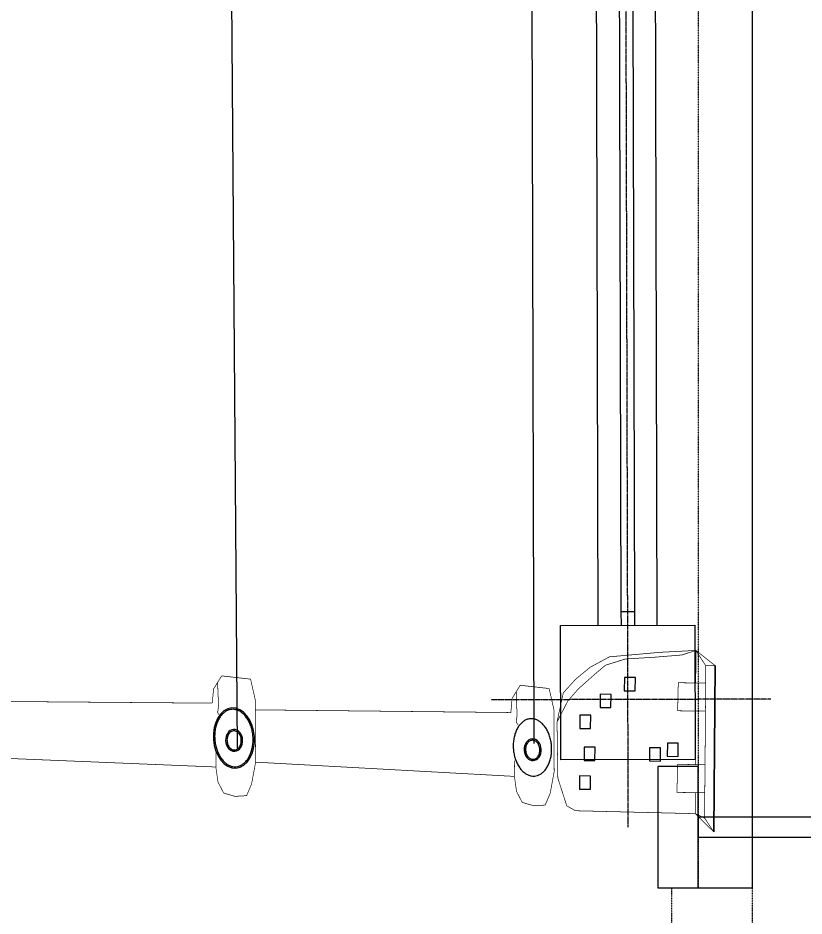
# Model space of a CAD drawing. Header units: millimetres. Extents: x -124346 to 101329, y -150859 to 114847.
# Drawn here: x -89075 to -86149, y -120125 to -116786 of the extents above; entities that cross this region are included whole.
import ezdxf

# ---------------------------------------------------------------- set-up
doc = ezdxf.new("R2010")
doc.units = ezdxf.units.MM
doc.linetypes.add('DASH', pattern=[0.35, 0.25, -0.1])
doc.linetypes.add('DOTE', pattern=[2.4200000000000004, 2, -0.2, 0.02, -0.2])
for name, color, linetype in [('-2', 2, 'Continuous'), ('-4', 4, 'Continuous'), ('la', 33, 'Continuous'), ('噢噢噢噢1', 1, 'Continuous'), ('电子围栏', 7, 'Continuous'), ('电子围栏HTL', 5, 'Continuous'), ('车辆管理门禁', 7, 'Continuous')]:
    doc.layers.add(name, color=color, linetype=linetype)

# ---------------------------------------------------------------- blocks, each defined once
blk = doc.blocks.new('终端')
at = {"layer": '电子围栏HTL', "color": 1, "const_width": 1.95, "elevation": 1.20516533591816e-09}
for points in [[(-785.8235855102539, 1364.01210308075), (-757.7365417480469, 2044.464198112488)], [(-597.8134078979492, 2045.029299736023), (-603.161247253418, 1374.129809379578)], [(-812.6882247924805, 509.3291254043579), (-771.9420623779297, 1250.168967247009)], [(-622.3442840576172, 1250.821184158325), (-630.0258941650391, 519.4468307495117)]]:
    blk.add_lwpolyline(points, dxfattribs=at)
at = {"layer": '电子围栏HTL', "color": 4, "const_width": 1.95, "elevation": 1.20516533591816e-09}
for points in [[(-603.161247253418, 1374.129809379578), (-562.9894332885742, 1370.7055311203), (-525.1508636474609, 1347.377833366394), (-534.5287933349609, 1264.584273338318), (-596.2953796386719, 1250.601407051086), (-648.393196105957, 1251.040962219238), (-771.9420623779297, 1250.168967247009), (-834.6178588867188, 1261.682234764099), (-867.8876571655273, 1275.948771476746), (-869.7602462768555, 1309.315155982971), (-860.3334808349609, 1341.510462760925), (-828.9589691162109, 1357.921092987061), (-785.8235855102539, 1364.01210308075), (-741.1565780639648, 1363.635242462158)], [(-544.0701446533203, 1359.041682243347), (-611.6314697265625, 1356.291543006897), (-630.1859970092773, 1358.926553726196), (-638.3701019287109, 1353.68904209137)], [(-630.0258941650391, 519.4468307495117), (-589.8540725708008, 516.0225534439087), (-552.015510559082, 492.6948556900024), (-561.393440246582, 409.901294708252), (-623.160026550293, 395.9184293746948), (-675.2578430175781, 396.3579845428467), (-798.8067016601562, 395.4859895706177), (-861.4825134277344, 406.9992561340332), (-894.7522964477539, 421.265793800354), (-896.6248931884766, 454.6321783065796), (-887.198127746582, 486.8274850845337), (-855.8236083984375, 503.2381153106689), (-812.6882247924805, 509.3291254043579), (-768.0212173461914, 508.9522647857666)], [(-570.9347839355469, 504.3587045669556), (-638.4961166381836, 501.6085653305054), (-657.0506362915039, 504.2435750961304), (-665.234748840332, 499.006064414978)]]:
    blk.add_lwpolyline(points, dxfattribs=at)
at = {"layer": '电子围栏HTL', "color": 254, "const_width": 1.95, "elevation": 1.20516533591816e-09}
for points in [[(-452.3738174438477, -10.24578762054443), (-495.8704147338867, -65.36306095123291), (-971.5313491821289, -61.34985160827637), (-919.2843933105469, -8.40452766418457), (-910.9445037841797, 334.502779006958), (-896.9969711303711, 359.3559827804565), (-857.0126495361328, 372.2946319580078), (-817.7664031982422, 384.9944448471069), (-657.0182952880859, 387.3252115249634), (-573.4811172485352, 369.410816192627), (-533.423583984375, 332.6867971420288), (-500.2907943725586, 292.0875253677368), (-470.6777877807617, 237.3467397689819), (-457.7098236083984, 92.0173921585083), (-452.3738174438477, -10.24578762054443)], [(-657.0182952880859, 387.3252115249634), (-596.6452407836914, 356.1872987747192), (-562.1645355224609, 326.1594705581665), (-521.1764678955078, 279.9794149398804), (-494.6118392944336, 248.4902324676514), (-476.8735427856445, 191.714804649353), (-471.8269195556641, 109.0171699523926), (-465.3226013183594, 29.46802806854248), (-452.3738174438477, -10.24578762054443)], [(-778.4061126708984, 42.28132438659668), (-779.0690155029297, -36.28840732574463), (-859.2641677856445, -35.61179065704346), (-858.592658996582, 43.97830867767334), (-778.4061126708984, 42.28132438659668)], [(-544.8797836303711, 40.31103324890137), (-545.5426788330078, -38.25869846343994), (-625.7378311157227, -37.58208179473877), (-625.0663223266602, 42.00801849365234), (-544.8797836303711, 40.31103324890137)], [(-931.7759094238281, -35.00000095367432), (-919.2843933105469, -8.40452766418457)], [(-859.03662109375, -8.642114639282227), (-919.2843933105469, -8.40452766418457)], [(-625.5014343261719, -9.56305980682373), (-778.8384323120117, -8.958375930786133)], [(-452.3738174438477, -10.24578762054443), (-545.3032379150391, -9.879321098327637)], [(-452.3738174438477, -10.24578762054443), (-495.6389770507812, -37.9321346282959)], [(-495.8704147338867, -65.36306095123291), (-495.6389770507812, -37.9321346282959), (-545.5426788330078, -38.25869846343994), (-779.0690155029297, -36.28840732574463), (-931.7759094238281, -35.00000095367432), (-971.5313491821289, -61.34985160827637)]]:
    blk.add_lwpolyline(points, dxfattribs=at)
at = {"layer": '电子围栏HTL', "color": 254, "elevation": 1.20516533591816e-09}
for points in [[(-811.3542022705078, 322.6646947860718), (-849.2442626953125, 322.9843778610229), (-849.5080337524414, 291.7208709716797), (-811.6179809570312, 291.4011869430542)], [(-729.0886154174805, 309.6289472579956), (-766.9786758422852, 309.9486303329468), (-767.2424392700195, 278.6851243972778), (-729.3523941040039, 278.365439414978)], [(-637.5474472045898, 322.0210294723511), (-675.4375076293945, 322.3407125473022), (-675.7012710571289, 291.0772066116333), (-637.8112258911133, 290.7575225830078)], [(-577.9034729003906, 263.9231233596802), (-615.7935180664062, 264.2428064346313), (-616.0572967529297, 232.9792995452881), (-578.1672439575195, 232.6596174240112)], [(-529.8885269165039, 194.4043378829956), (-567.7785797119141, 194.7240209579468), (-568.0423583984375, 163.4605140686035), (-530.1522979736328, 163.1408309936523)], [(-730.6358337402344, 122.257682800293), (-768.5258941650391, 122.5773658752441), (-768.7896575927734, 91.31385898590088), (-730.8996124267578, 90.9941759109497)], [(-717.2026596069336, 71.38504886627197), (-755.0927124023438, 71.70473194122314), (-755.3564910888672, 40.4412260055542), (-717.4664306640625, 40.12154293060303)], [(-495.8704147338867, -65.36306095123291), (-971.5313491821289, -61.34985160827637), (-971.5313491821289, -61.34985160827637), (-495.8704147338867, -65.36306095123291)]]:
    blk.add_lwpolyline(points, close=True, dxfattribs=at)
at = {"layer": '电子围栏HTL', "color": 4, "extrusion": (0, 0, -1)}
for centre, major_axis, ratio, start_param, end_param in [((-702.9009170532227, 1312.391822814941, 1.20516533591816e-09), (85.90043795858273, 6.03373248241506), 0.68212860021681, -1.055080378620232e-08, 6.283185296628782), ((-709.657844543457, 1311.596187591553, 1.20516533591816e-09), (31.06417180055589, 1.593471006210388), 0.7841550465190323, 3.608577106017918e-07, 6.283185668037297), ((-729.7655639648438, 457.7088441848755, 1.20516533591816e-09), (85.90043789462933, 6.033733392900515), 0.6821286020582786, 4.987777746379152e-09, 6.283185312167364), ((-736.5224914550781, 456.9132099151611, 1.20516533591816e-09), (31.06417284283216, 1.593450687272231), 0.7841550469877401, -4.732829284037621e-07, 6.283184833896658)]:
    blk.add_ellipse(centre, major_axis=major_axis, ratio=ratio, start_param=start_param, end_param=end_param, dxfattribs=at)
at = {"layer": '电子围栏HTL', "color": 4}
for points, knots in [([(-620.8908996582031, 1318.15228843689, 1.20516533591816e-09), (-620.7318344116211, 1315.88779258728, 1.20516533591816e-09), (-620.7859497070312, 1313.608234405518, 1.20516533591816e-09), (-621.4042358398438, 1308.347682952881, 1.20516533591816e-09), (-622.1192321777344, 1305.364122390747, 1.20516533591816e-09), (-624.2793350219727, 1299.452377319336, 1.20516533591816e-09), (-625.7249145507812, 1296.524375915527, 1.20516533591816e-09), (-629.3282318115234, 1290.806992530823, 1.20516533591816e-09), (-631.4860687255859, 1288.01801776886, 1.20516533591816e-09), (-636.467155456543, 1282.669045448303, 1.20516533591816e-09), (-639.2902679443359, 1280.109342575073, 1.20516533591816e-09), (-645.5274505615234, 1275.304861068726, 1.20516533591816e-09), (-648.9413223266602, 1273.060235023499, 1.20516533591816e-09), (-656.2630844116211, 1268.960770606995, 1.20516533591816e-09), (-660.1708221435547, 1267.106002807617, 1.20516533591816e-09), (-668.3665161132812, 1263.846926689148, 1.20516533591816e-09), (-672.6543273925781, 1262.44265460968, 1.20516533591816e-09), (-681.4842834472656, 1260.129572868347, 1.20516533591816e-09), (-686.0262985229492, 1259.220785140991, 1.20516533591816e-09), (-695.2310333251953, 1257.927183151245, 1.20516533591816e-09), (-699.8936157226562, 1257.54238319397, 1.20516533591816e-09), (-709.2022094726562, 1257.308257102966, 1.20516533591816e-09), (-713.8480758666992, 1257.458936691284, 1.20516533591816e-09), (-722.9863204956055, 1258.289956092834, 1.20516533591816e-09), (-727.4785614013672, 1258.970293998718, 1.20516533591816e-09), (-736.177131652832, 1260.837401390076, 1.20516533591816e-09), (-740.38330078125, 1262.024157524109, 1.20516533591816e-09), (-748.3861389160156, 1264.86362361908, 1.20516533591816e-09), (-752.1826324462891, 1266.516295433044, 1.20516533591816e-09), (-759.2561187744141, 1270.230528831482, 1.20516533591816e-09), (-762.5329055786133, 1272.291987419128, 1.20516533591816e-09), (-768.4762725830078, 1276.752055168152, 1.20516533591816e-09), (-771.1426467895508, 1279.15042591095, 1.20516533591816e-09), (-775.7997512817383, 1284.202706336975, 1.20516533591816e-09), (-777.7904586791992, 1286.856216430664, 1.20516533591816e-09), (-781.0599517822266, 1292.336915969849, 1.20516533591816e-09), (-782.3391036987305, 1295.163777351379, 1.20516533591816e-09), (-784.1737670898438, 1300.921342849731, 1.20516533591816e-09), (-784.7298278808594, 1303.852271080017, 1.20516533591816e-09), (-785.1159896850586, 1309.763446807861, 1.20516533591816e-09), (-784.9461135864258, 1312.744353294373, 1.20516533591816e-09), (-783.8761901855469, 1318.701505661011, 1.20516533591816e-09), (-782.9756240844727, 1321.678023338318, 1.20516533591816e-09), (-780.4465179443359, 1327.555985450745, 1.20516533591816e-09), (-778.8175811767578, 1330.457139015198, 1.20516533591816e-09), (-774.8566131591797, 1336.098073005676, 1.20516533591816e-09), (-772.5245361328125, 1338.837454795837, 1.20516533591816e-09), (-767.2114105224609, 1344.064691543579, 1.20516533591816e-09), (-764.2305145263672, 1346.552291870117, 1.20516533591816e-09), (-757.7004699707031, 1351.19237613678, 1.20516533591816e-09), (-754.1514892578125, 1353.344735145569, 1.20516533591816e-09), (-746.5869522094727, 1357.242869377136, 1.20516533591816e-09), (-742.5715560913086, 1358.988583564758, 1.20516533591816e-09), (-734.1914825439453, 1362.016627311707, 1.20516533591816e-09), (-729.8269577026367, 1363.298922538757, 1.20516533591816e-09), (-720.8768539428711, 1365.359239578247, 1.20516533591816e-09), (-716.2914123535156, 1366.137241363525, 1.20516533591816e-09), (-707.0344543457031, 1367.164731025696, 1.20516533591816e-09), (-702.3630599975586, 1367.414206504822, 1.20516533591816e-09), (-693.0717544555664, 1367.377512931824, 1.20516533591816e-09), (-688.4519805908203, 1367.091338157654, 1.20516533591816e-09), (-679.4000854492188, 1365.993572235107, 1.20516533591816e-09), (-674.9680862426758, 1365.181983947754, 1.20516533591816e-09), (-666.4223785400391, 1363.061017990112, 1.20516533591816e-09), (-662.3087921142578, 1361.751656532288, 1.20516533591816e-09), (-654.5205307006836, 1358.679923057556, 1.20516533591816e-09), (-650.8460159301758, 1356.917598724365, 1.20516533591816e-09), (-644.0415573120117, 1353.000978469849, 1.20516533591816e-09), (-640.9117965698242, 1350.84681224823, 1.20516533591816e-09), (-635.2817306518555, 1346.221371650696, 1.20516533591816e-09), (-632.7815780639648, 1343.750377655029, 1.20516533591816e-09), (-628.4688949584961, 1338.574069023132, 1.20516533591816e-09), (-626.6563110351562, 1335.86917591095, 1.20516533591816e-09), (-623.7478866577148, 1330.304958343506, 1.20516533591816e-09), (-622.6515884399414, 1327.445864677429, 1.20516533591816e-09), (-621.3841018676758, 1322.432591438293, 1.20516533591816e-09), (-621.0416946411133, 1320.299134254456, 1.20516533591816e-09), (-620.8908996582031, 1318.15228843689, 1.20516533591816e-09)], [0, 0, 0, 0, 0.1284411886256824, 0.1284411886256824, 0.2960238533893789, 0.2960238533893789, 0.4636065181530754, 0.4636065181530754, 0.631189182916772, 0.631189182916772, 0.7987718476804685, 0.7987718476804685, 0.966354512444165, 0.966354512444165, 1.133937177207861, 1.133937177207861, 1.301519841971558, 1.301519841971558, 1.469102506735254, 1.469102506735254, 1.636685171498951, 1.636685171498951, 1.804267836262647, 1.804267836262647, 1.971850501026344, 1.971850501026344, 2.13943316579004, 2.13943316579004, 2.307015830553737, 2.307015830553737, 2.474598495317433, 2.474598495317433, 2.64218116008113, 2.64218116008113, 2.809763824844826, 2.809763824844826, 2.977346489608522, 2.977346489608522, 3.144929154372219, 3.144929154372219, 3.312511819135915, 3.312511819135915, 3.480094483899612, 3.480094483899612, 3.647677148663308, 3.647677148663308, 3.815259813427005, 3.815259813427005, 3.982842478190701, 3.982842478190701, 4.150425142954398, 4.150425142954398, 4.318007807718095, 4.318007807718095, 4.485590472481792, 4.485590472481792, 4.653173137245489, 4.653173137245489, 4.820755802009185, 4.820755802009185, 4.988338466772882, 4.988338466772882, 5.155921131536579, 5.155921131536579, 5.323503796300276, 5.323503796300276, 5.491086461063973, 5.491086461063973, 5.65866912582767, 5.65866912582767, 5.826251790591367, 5.826251790591367, 5.993834455355064, 5.993834455355064, 6.16141712011876, 6.16141712011876, 6.283185307179586, 6.283185307179586, 6.283185307179586, 6.283185307179586]), ([(-682.4885559082031, 1312.989858627319, 1.20516533591816e-09), (-682.4312057495117, 1311.871793746948, 1.20516533591816e-09), (-682.4970550537109, 1310.747277259827, 1.20516533591816e-09), (-682.9236602783203, 1308.231452941895, 1.20516533591816e-09), (-683.3526077270508, 1306.841132164001, 1.20516533591816e-09), (-684.5986633300781, 1304.118061065674, 1.20516533591816e-09), (-685.4163131713867, 1302.785591125488, 1.20516533591816e-09), (-687.4250564575195, 1300.245982170105, 1.20516533591816e-09), (-688.6162414550781, 1299.039343833923, 1.20516533591816e-09), (-691.328254699707, 1296.823853492737, 1.20516533591816e-09), (-692.8488998413086, 1295.815343856812, 1.20516533591816e-09), (-696.1496658325195, 1294.059500694275, 1.20516533591816e-09), (-697.929557800293, 1293.312335014343, 1.20516533591816e-09), (-701.6597747802734, 1292.125908851624, 1.20516533591816e-09), (-703.6098785400391, 1291.686718940735, 1.20516533591816e-09), (-707.5802383422852, 1291.142992973328, 1.20516533591816e-09), (-709.6002731323242, 1291.03848361969, 1.20516533591816e-09), (-713.6057891845703, 1291.169575691223, 1.20516533591816e-09), (-715.5910568237305, 1291.405173301697, 1.20516533591816e-09), (-719.4245223999023, 1292.200333595276, 1.20516533591816e-09), (-721.2724838256836, 1292.759848594666, 1.20516533591816e-09), (-724.7379760742188, 1294.16576385498, 1.20516533591816e-09), (-726.3552474975586, 1295.012022018433, 1.20516533591816e-09), (-729.2829055786133, 1296.935989379883, 1.20516533591816e-09), (-730.5930557250977, 1298.013375282288, 1.20516533591816e-09), (-732.8548355102539, 1300.332410812378, 1.20516533591816e-09), (-733.8064804077148, 1301.573551177979, 1.20516533591816e-09), (-735.3285827636719, 1304.153802871704, 1.20516533591816e-09), (-735.899528503418, 1305.492576599121, 1.20516533591816e-09), (-736.6591033935547, 1308.2172498703, 1.20516533591816e-09), (-736.8483352661133, 1309.603532791138, 1.20516533591816e-09), (-736.8459320068359, 1312.388842582703, 1.20516533591816e-09), (-736.6541748046875, 1313.788618087769, 1.20516533591816e-09), (-735.8841018676758, 1316.563369750977, 1.20516533591816e-09), (-735.3051223754883, 1317.938490867615, 1.20516533591816e-09), (-733.7615203857422, 1320.606653213501, 1.20516533591816e-09), (-732.7965240478516, 1321.899254798889, 1.20516533591816e-09), (-730.5064849853516, 1324.330869674683, 1.20516533591816e-09), (-729.1814956665039, 1325.469420433044, 1.20516533591816e-09), (-726.2261581420898, 1327.522681236267, 1.20516533591816e-09), (-724.5960540771484, 1328.437122344971, 1.20516533591816e-09), (-721.1088638305664, 1329.984595298767, 1.20516533591816e-09), (-719.2520446777344, 1330.617503166199, 1.20516533591816e-09), (-715.4056549072266, 1331.562636375427, 1.20516533591816e-09), (-713.4163208007812, 1331.87481212616, 1.20516533591816e-09), (-709.4077072143555, 1332.159845352173, 1.20516533591816e-09), (-707.3886489868164, 1332.132690429688, 1.20516533591816e-09), (-703.4252395629883, 1331.741945266724, 1.20516533591816e-09), (-701.4811019897461, 1331.378373146057, 1.20516533591816e-09), (-697.7673797607422, 1330.339160919189, 1.20516533591816e-09), (-695.9980392456055, 1329.663597106934, 1.20516533591816e-09), (-692.7217178344727, 1328.045026779175, 1.20516533591816e-09), (-691.2149963378906, 1327.102219581604, 1.20516533591816e-09), (-688.5316772460938, 1325.010220527649, 1.20516533591816e-09), (-687.3552551269531, 1323.861433982849, 1.20516533591816e-09), (-685.3730239868164, 1321.426133155823, 1.20516533591816e-09), (-684.5670318603516, 1320.140130996704, 1.20516533591816e-09), (-683.3383178710938, 1317.492142677307, 1.20516533591816e-09), (-682.9149551391602, 1316.130256652832, 1.20516533591816e-09), (-682.5833282470703, 1314.167266845703, 1.20516533591816e-09), (-682.518798828125, 1313.579439163208, 1.20516533591816e-09), (-682.4885559082031, 1312.989858627319, 1.20516533591816e-09)], [0, 0, 0, 0, 0.1729665859760499, 0.1729665859760499, 0.3879312132415461, 0.3879312132415461, 0.6028958405070424, 0.6028958405070424, 0.8178604677725386, 0.8178604677725386, 1.032825095038035, 1.032825095038035, 1.247789722303531, 1.247789722303531, 1.462754349569027, 1.462754349569027, 1.677718976834523, 1.677718976834523, 1.892683604100019, 1.892683604100019, 2.107648231365516, 2.107648231365516, 2.322612858631012, 2.322612858631012, 2.537577485896508, 2.537577485896508, 2.752542113162004, 2.752542113162004, 2.9675067404275, 2.9675067404275, 3.182471367692997, 3.182471367692997, 3.397435994958493, 3.397435994958493, 3.612400622223989, 3.612400622223989, 3.827365249489485, 3.827365249489485, 4.042329876754981, 4.042329876754981, 4.257294504020478, 4.257294504020478, 4.472259131285974, 4.472259131285974, 4.687223758551471, 4.687223758551471, 4.902188385816967, 4.902188385816967, 5.117153013082464, 5.117153013082464, 5.332117640347961, 5.332117640347961, 5.547082267613457, 5.547082267613457, 5.762046894878954, 5.762046894878954, 5.97701152214445, 5.97701152214445, 6.191976149409947, 6.191976149409947, 6.283185307179586, 6.283185307179586, 6.283185307179586, 6.283185307179586]), ([(-647.7555389404297, 463.469310760498, 1.20516533591816e-09), (-647.5964736938477, 461.2048149108887, 1.20516533591816e-09), (-647.6505889892578, 458.9252557754517, 1.20516533591816e-09), (-648.2688827514648, 453.6647052764893, 1.20516533591816e-09), (-648.9838714599609, 450.6811456680298, 1.20516533591816e-09), (-651.1439743041992, 444.7693996429443, 1.20516533591816e-09), (-652.5895614624023, 441.8413972854614, 1.20516533591816e-09), (-656.1928787231445, 436.1240148544312, 1.20516533591816e-09), (-658.3507080078125, 433.3350400924683, 1.20516533591816e-09), (-663.331787109375, 427.9860677719116, 1.20516533591816e-09), (-666.1549072265625, 425.4263639450073, 1.20516533591816e-09), (-672.3920822143555, 420.621883392334, 1.20516533591816e-09), (-675.8059539794922, 418.3772573471069, 1.20516533591816e-09), (-683.1277313232422, 414.2777919769287, 1.20516533591816e-09), (-687.0354614257812, 412.4230241775513, 1.20516533591816e-09), (-695.2311553955078, 409.1639490127563, 1.20516533591816e-09), (-699.5189666748047, 407.7596769332886, 1.20516533591816e-09), (-708.3489303588867, 405.4465951919556, 1.20516533591816e-09), (-712.8909378051758, 404.5378074645996, 1.20516533591816e-09), (-722.0956802368164, 403.2442054748535, 1.20516533591816e-09), (-726.7582626342773, 402.8594055175781, 1.20516533591816e-09), (-736.0668563842773, 402.6252794265747, 1.20516533591816e-09), (-740.7127227783203, 402.7759590148926, 1.20516533591816e-09), (-749.8509674072266, 403.6069784164429, 1.20516533591816e-09), (-754.3432006835938, 404.2873163223267, 1.20516533591816e-09), (-763.0417633056641, 406.1544237136841, 1.20516533591816e-09), (-767.2479400634766, 407.3411798477173, 1.20516533591816e-09), (-775.2507858276367, 410.180645942688, 1.20516533591816e-09), (-779.0472717285156, 411.8333187103271, 1.20516533591816e-09), (-786.1207504272461, 415.5475511550903, 1.20516533591816e-09), (-789.3975524902344, 417.6090106964111, 1.20516533591816e-09), (-795.3409118652344, 422.0690774917603, 1.20516533591816e-09), (-798.0072937011719, 424.4674482345581, 1.20516533591816e-09), (-802.6643905639648, 429.5197296142578, 1.20516533591816e-09), (-804.6551055908203, 432.1732378005981, 1.20516533591816e-09), (-807.9245910644531, 437.653938293457, 1.20516533591816e-09), (-809.2037353515625, 440.4807996749878, 1.20516533591816e-09), (-811.0383987426758, 446.2383651733398, 1.20516533591816e-09), (-811.5944671630859, 449.1692934036255, 1.20516533591816e-09), (-811.9806289672852, 455.0804691314697, 1.20516533591816e-09), (-811.8107604980469, 458.0613746643066, 1.20516533591816e-09), (-810.740837097168, 464.0185279846191, 1.20516533591816e-09), (-809.8402633666992, 466.9950466156006, 1.20516533591816e-09), (-807.3111572265625, 472.873007774353, 1.20516533591816e-09), (-805.6822280883789, 475.7741622924805, 1.20516533591816e-09), (-801.7212524414062, 481.4150943756104, 1.20516533591816e-09), (-799.3891830444336, 484.1544771194458, 1.20516533591816e-09), (-794.076057434082, 489.3817129135132, 1.20516533591816e-09), (-791.0951614379883, 491.8693132400513, 1.20516533591816e-09), (-784.5651016235352, 496.5093984603882, 1.20516533591816e-09), (-781.0161285400391, 498.6617574691772, 1.20516533591816e-09), (-773.4515991210938, 502.5598917007446, 1.20516533591816e-09), (-769.4361953735352, 504.305606842041, 1.20516533591816e-09), (-761.0561294555664, 507.3336496353149, 1.20516533591816e-09), (-756.6915969848633, 508.6159448623657, 1.20516533591816e-09), (-747.7415008544922, 510.6762619018555, 1.20516533591816e-09), (-743.1560668945312, 511.4542636871338, 1.20516533591816e-09), (-733.8991012573242, 512.4817533493042, 1.20516533591816e-09), (-729.2277069091797, 512.7312288284302, 1.20516533591816e-09), (-719.936408996582, 512.6945352554321, 1.20516533591816e-09), (-715.3166198730469, 512.4083604812622, 1.20516533591816e-09), (-706.2647247314453, 511.3105936050415, 1.20516533591816e-09), (-701.8327407836914, 510.499005317688, 1.20516533591816e-09), (-693.2870101928711, 508.3780403137207, 1.20516533591816e-09), (-689.1734390258789, 507.0686798095703, 1.20516533591816e-09), (-681.3851699829102, 503.9969453811646, 1.20516533591816e-09), (-677.7106628417969, 502.2346210479736, 1.20516533591816e-09), (-670.9061889648438, 498.3180017471313, 1.20516533591816e-09), (-667.7764358520508, 496.1638355255127, 1.20516533591816e-09), (-662.1463623046875, 491.5383939743042, 1.20516533591816e-09), (-659.6462173461914, 489.0673990249634, 1.20516533591816e-09), (-655.3335418701172, 483.8910913467407, 1.20516533591816e-09), (-653.5209503173828, 481.1861982345581, 1.20516533591816e-09), (-650.6125183105469, 475.6219806671143, 1.20516533591816e-09), (-649.516227722168, 472.7628870010376, 1.20516533591816e-09), (-648.2487411499023, 467.7496137619019, 1.20516533591816e-09), (-647.9063339233398, 465.616156578064, 1.20516533591816e-09), (-647.7555389404297, 463.469310760498, 1.20516533591816e-09)], [0, 0, 0, 0, 0.1284411886256824, 0.1284411886256824, 0.2960238533893789, 0.2960238533893789, 0.4636065181530754, 0.4636065181530754, 0.631189182916772, 0.631189182916772, 0.7987718476804685, 0.7987718476804685, 0.966354512444165, 0.966354512444165, 1.133937177207861, 1.133937177207861, 1.301519841971558, 1.301519841971558, 1.469102506735254, 1.469102506735254, 1.636685171498951, 1.636685171498951, 1.804267836262647, 1.804267836262647, 1.971850501026344, 1.971850501026344, 2.13943316579004, 2.13943316579004, 2.307015830553737, 2.307015830553737, 2.474598495317433, 2.474598495317433, 2.64218116008113, 2.64218116008113, 2.809763824844826, 2.809763824844826, 2.977346489608522, 2.977346489608522, 3.144929154372219, 3.144929154372219, 3.312511819135915, 3.312511819135915, 3.480094483899612, 3.480094483899612, 3.647677148663308, 3.647677148663308, 3.815259813427005, 3.815259813427005, 3.982842478190701, 3.982842478190701, 4.150425142954398, 4.150425142954398, 4.318007807718095, 4.318007807718095, 4.485590472481792, 4.485590472481792, 4.653173137245489, 4.653173137245489, 4.820755802009185, 4.820755802009185, 4.988338466772882, 4.988338466772882, 5.155921131536579, 5.155921131536579, 5.323503796300276, 5.323503796300276, 5.491086461063973, 5.491086461063973, 5.65866912582767, 5.65866912582767, 5.826251790591367, 5.826251790591367, 5.993834455355064, 5.993834455355064, 6.16141712011876, 6.16141712011876, 6.283185307179586, 6.283185307179586, 6.283185307179586, 6.283185307179586]), ([(-709.3532028198242, 458.3068809509277, 1.20516533591816e-09), (-709.2958450317383, 457.1888160705566, 1.20516533591816e-09), (-709.3616943359375, 456.0642986297607, 1.20516533591816e-09), (-709.7882995605469, 453.5484762191772, 1.20516533591816e-09), (-710.2172470092773, 452.1581544876099, 1.20516533591816e-09), (-711.4633026123047, 449.4350824356079, 1.20516533591816e-09), (-712.2809524536133, 448.1026134490967, 1.20516533591816e-09), (-714.2897033691406, 445.5630035400391, 1.20516533591816e-09), (-715.4808807373047, 444.3563661575317, 1.20516533591816e-09), (-718.1928939819336, 442.1408748626709, 1.20516533591816e-09), (-719.7135314941406, 441.1323671340942, 1.20516533591816e-09), (-723.0143127441406, 439.3765230178833, 1.20516533591816e-09), (-724.794189453125, 438.629358291626, 1.20516533591816e-09), (-728.5244064331055, 437.4429311752319, 1.20516533591816e-09), (-730.4745101928711, 437.0037412643433, 1.20516533591816e-09), (-734.4448776245117, 436.460015296936, 1.20516533591816e-09), (-736.4649200439453, 436.3555059432983, 1.20516533591816e-09), (-740.4704360961914, 436.4865980148315, 1.20516533591816e-09), (-742.455696105957, 436.7221956253052, 1.20516533591816e-09), (-746.2891616821289, 437.5173559188843, 1.20516533591816e-09), (-748.1371307373047, 438.0768709182739, 1.20516533591816e-09), (-751.6026306152344, 439.4827852249146, 1.20516533591816e-09), (-753.2198944091797, 440.329044342041, 1.20516533591816e-09), (-756.1475448608398, 442.2530107498169, 1.20516533591816e-09), (-757.4577026367188, 443.3303985595703, 1.20516533591816e-09), (-759.7194747924805, 445.6494340896606, 1.20516533591816e-09), (-760.6711273193359, 446.8905735015869, 1.20516533591816e-09), (-762.1932220458984, 449.4708251953125, 1.20516533591816e-09), (-762.7641754150391, 450.8095989227295, 1.20516533591816e-09), (-763.5237503051758, 453.5342721939087, 1.20516533591816e-09), (-763.7129821777344, 454.9205551147461, 1.20516533591816e-09), (-763.710578918457, 457.705864906311, 1.20516533591816e-09), (-763.5188293457031, 459.105640411377, 1.20516533591816e-09), (-762.7487411499023, 461.880392074585, 1.20516533591816e-09), (-762.1697616577148, 463.2555131912231, 1.20516533591816e-09), (-760.6261596679688, 465.9236755371094, 1.20516533591816e-09), (-759.6611709594727, 467.2162771224976, 1.20516533591816e-09), (-757.3711318969727, 469.647891998291, 1.20516533591816e-09), (-756.0461349487305, 470.7864427566528, 1.20516533591816e-09), (-753.0907974243164, 472.8397035598755, 1.20516533591816e-09), (-751.4607009887695, 473.7541446685791, 1.20516533591816e-09), (-747.9735107421875, 475.3016176223755, 1.20516533591816e-09), (-746.1166839599609, 475.9345264434814, 1.20516533591816e-09), (-742.2703018188477, 476.87965965271, 1.20516533591816e-09), (-740.2809677124023, 477.1918334960938, 1.20516533591816e-09), (-736.2723541259766, 477.4768667221069, 1.20516533591816e-09), (-734.2532958984375, 477.4497127532959, 1.20516533591816e-09), (-730.2898788452148, 477.058967590332, 1.20516533591816e-09), (-728.3457412719727, 476.6953945159912, 1.20516533591816e-09), (-724.6320114135742, 475.6561832427979, 1.20516533591816e-09), (-722.8626861572266, 474.980619430542, 1.20516533591816e-09), (-719.5863571166992, 473.3620491027832, 1.20516533591816e-09), (-718.0796432495117, 472.4192419052124, 1.20516533591816e-09), (-715.3963241577148, 470.3272438049316, 1.20516533591816e-09), (-714.2198944091797, 469.1784563064575, 1.20516533591816e-09), (-712.2376708984375, 466.7431554794312, 1.20516533591816e-09), (-711.4316711425781, 465.4571542739868, 1.20516533591816e-09), (-710.2029571533203, 462.8091640472412, 1.20516533591816e-09), (-709.7796020507812, 461.4472789764404, 1.20516533591816e-09), (-709.4479598999023, 459.4842901229858, 1.20516533591816e-09), (-709.3834457397461, 458.8964605331421, 1.20516533591816e-09), (-709.3532028198242, 458.3068809509277, 1.20516533591816e-09)], [0, 0, 0, 0, 0.1729665859760499, 0.1729665859760499, 0.3879312132415461, 0.3879312132415461, 0.6028958405070424, 0.6028958405070424, 0.8178604677725386, 0.8178604677725386, 1.032825095038035, 1.032825095038035, 1.247789722303531, 1.247789722303531, 1.462754349569027, 1.462754349569027, 1.677718976834523, 1.677718976834523, 1.892683604100019, 1.892683604100019, 2.107648231365516, 2.107648231365516, 2.322612858631012, 2.322612858631012, 2.537577485896508, 2.537577485896508, 2.752542113162004, 2.752542113162004, 2.9675067404275, 2.9675067404275, 3.182471367692997, 3.182471367692997, 3.397435994958493, 3.397435994958493, 3.612400622223989, 3.612400622223989, 3.827365249489485, 3.827365249489485, 4.042329876754981, 4.042329876754981, 4.257294504020478, 4.257294504020478, 4.472259131285974, 4.472259131285974, 4.687223758551471, 4.687223758551471, 4.902188385816967, 4.902188385816967, 5.117153013082464, 5.117153013082464, 5.332117640347961, 5.332117640347961, 5.547082267613457, 5.547082267613457, 5.762046894878954, 5.762046894878954, 5.97701152214445, 5.97701152214445, 6.191976149409947, 6.191976149409947, 6.283185307179586, 6.283185307179586, 6.283185307179586, 6.283185307179586])]:
    blk.add_open_spline(points, degree=3, knots=knots, dxfattribs=at)

msp = doc.modelspace()

# ---------------------------------------------------------------- linework, layer by layer
at = {"layer": '-2', "color": 251, "linetype": 'DASH', "ltscale": 0.001}
for p, q in [((-86542.58174467928, 90005.10794230665), (-86542.58174467928, -120020.0826034832)), ((-86642.58174468673, -120020.0740026373), (-86642.58174468673, -122250.9255625743)), ((-86342.58174467928, -120020.0826034832), (-86342.58174467928, -122250.9328113857))]:
    msp.add_line(p, q, dxfattribs=at)
at = {"layer": '-2', "color": 251}
msp.add_line((-86780.36510524995, -118993.9974633518), (-86830.36493567473, -118994.127684823), dxfattribs=at)
for points in [[(-86844.42885540522, -113594.1459990952), (-86830.36493567473, -118994.127684823)], [(-86794.42902498043, -113594.0157776165), (-86780.36510524995, -118993.9974633518)]]:
    msp.add_lwpolyline(points, dxfattribs=at)
at = {"layer": '-2', "color": 251, "ltscale": 0.001, "flags": 128}
msp.add_lwpolyline([(-86642.58174468673, -120020.0826034832), (-86342.58174468673, -120020.0826034832)], dxfattribs=at)
at = {"layer": '-4', "color": 251}
msp.add_lwpolyline([(-86555.23564685977, -119043.4112971116), (-86553.93343207336, -119543.409601352), (-87053.93173631377, -119544.7118161458), (-87055.23395110018, -119044.7135119054)], close=True, dxfattribs=at)
at = {"layer": 'la', "color": 251}
for p in [(-86342.58174467928, -107344.9484111283), (-86342.58174468673, -110582.2312223304)]:
    msp.add_line(p, (-86342.58174467928, -120020.0826034832), dxfattribs=at)
for points in [[(-86915.23442591823, -119044.3488917637), (-86929.49089427388, -113570.4362470273)], [(-86695.23517205662, -119043.7759172458), (-86709.49164041228, -113569.8632725168)], [(-86830.36493567473, -118994.127684823), (-86830.23471419609, -119044.1275152404)], [(-86780.36510524995, -118993.9974633518), (-86780.2348837713, -119043.9972937692)]]:
    msp.add_lwpolyline(points, dxfattribs=at)
at = {"layer": '噢噢噢噢1', "color": 251, "linetype": 'DOTE', "ltscale": 0.5}
for points in [[(-86803.27977883167, -119794.7118161458), (-87351.42918463892, 90672.69892380502)], [(-86272.88650509811, -119318.7456627104), (-87313.61457803196, -119321.4561748866)]]:
    msp.add_lwpolyline(points, dxfattribs=at)
at = {"layer": '噢噢噢噢1', "color": 251, "ltscale": 0.001}
for points in [[(-86542.58174467928, -119569.5915316481), (-86693.27940580345, -119569.410524844), (-86693.27940580345, -120020.0131083864), (-86542.58174467928, -120020.1941151905)], [(-86542.58174467928, -119831.8107528228), (-83272.58174467928, -119831.8107528228), (-83272.58174467928, -119757.9748940009), (-86542.58174467928, -119757.9748940009)]]:
    msp.add_lwpolyline(points, close=True, dxfattribs=at)
at = {"layer": '电子围栏', "color": 4, "linetype": 'ByBlock', "ltscale": 0.001, "flags": 128}
for points in [[(-87153.1169782365, -119483.3257408429), (-87407.92371488459, -29360.69448494797), (-87374.07147342808, -23570.25421643143)], [(-88464.66260487682, -23603.26901000624), (-88541.97380501873, -29333.88381367807), (-88305.00811458475, -113303.3552235353), (-88259.26184225923, -119500.830228715)]]:
    msp.add_lwpolyline(points, dxfattribs=at)

# ---------------------------------------------------------------- block references
at = {"layer": '车辆管理门禁', "color": 2, "linetype": 'ByBlock', "xscale": 1.3, "yscale": 1.3, "zscale": 1.3, "rotation": 90}
msp.add_blockref('终端', (-86564.85890163577, -118549.5264495972, -1.539083171108077e-09), dxfattribs=at)

doc.saveas('drawing.dxf')
